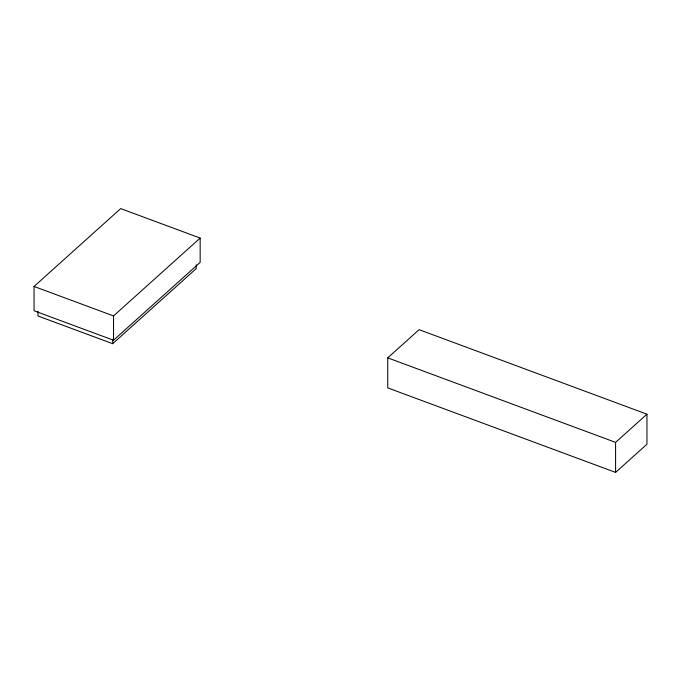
<?xml version="1.0" encoding="UTF-8"?>
<svg xmlns="http://www.w3.org/2000/svg" width="681" height="681" viewBox="0 0 681 681"><rect width="100%" height="100%" fill="white"/><g stroke="black" fill="none" stroke-linecap="round" stroke-linejoin="round"><path stroke-width="1.02" d="M34.05 286.454L120.682 208.599L200.163 238.078L200.163 262.381L113.531 340.236L34.05 310.757L34.05 286.454L113.531 315.933L200.163 238.078M37.983 311.217L37.983 315.993L112.68 343.692L196.23 268.603L196.23 264.781M387.736 357.857L419.096 329.681L646.95 414.184L646.95 444.216L615.59 472.401L387.736 387.889L387.736 357.857L615.59 442.369L646.95 414.184M615.59 442.369L615.59 472.401M113.531 315.933L113.531 340.236M112.68 339.879L112.68 343.692"/></g></svg>
